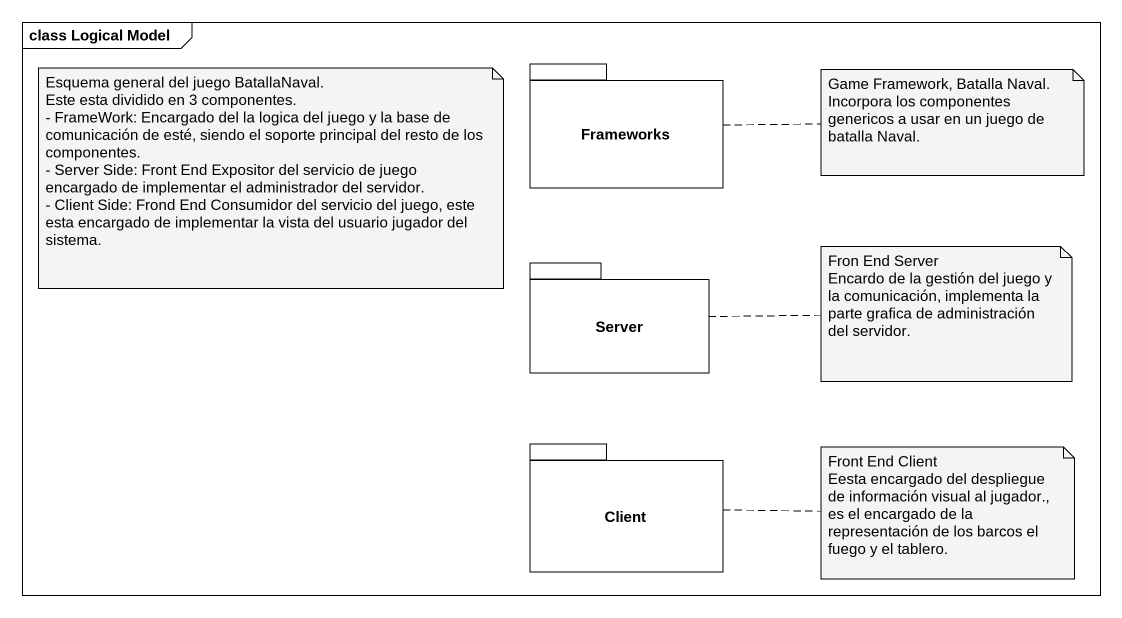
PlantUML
@startuml
mainframe class Logical Model
package Frameworks {
}
package Server {
}
package Client {
}
note as N1
  Esquema general del juego BatallaNaval.
  Este esta dividido en 3 componentes.
  - FrameWork: Encargado del la logica del juego y la base de comunicación de esté, siendo el soporte principal del resto de los componentes.
  - Server Side: Front End Expositor del servicio de juego encargado de implementar el administrador del servidor.
  - Client Side: Frond End Consumidor del servicio del juego, este esta encargado de implementar la vista del usuario jugador del sistema.
end note
note right of Frameworks
  Game Framework, Batalla Naval.
  Incorpora los componentes genericos a usar en un juego de batalla Naval.
end note
note right of Server
  Fron End Server
  Encardo de la gestión del juego y la comunicación, implementa la parte grafica de administración del servidor.
end note
note right of Client
  Front End Client
  Eesta encargado del despliegue de información visual al jugador., es el encargado de la representación de los barcos el fuego y el tablero.
end note
@enduml
